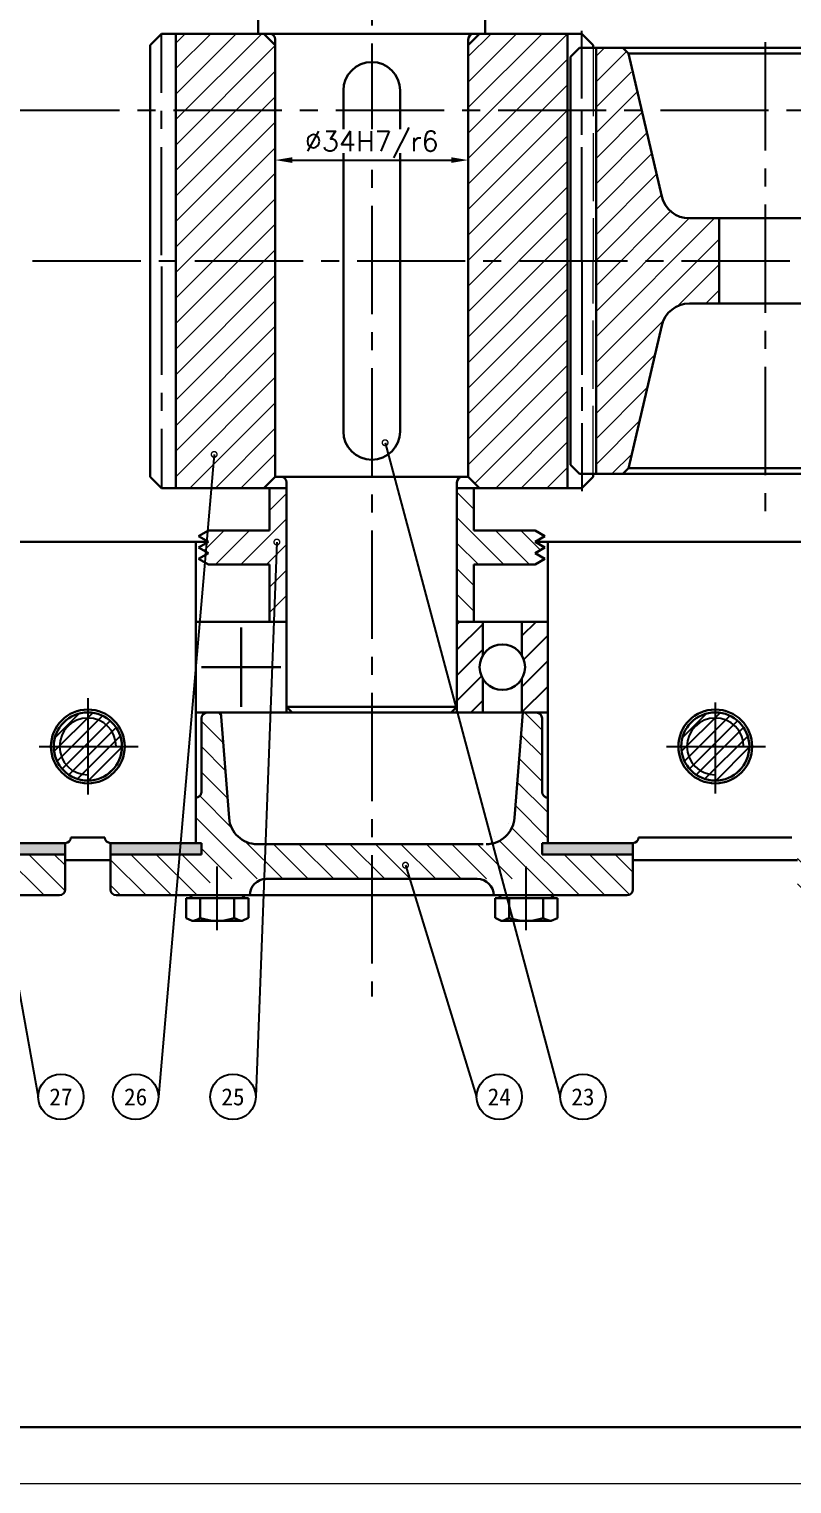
# Model space of a CAD drawing. Header units: millimetres. Extents: x -4 to 3231, y -4 to 1068.
# Drawn here: x 981.8 to 1116.1, y 226.6 to 482.6 of the extents above; entities that cross this region are included whole.
import ezdxf
from ezdxf import colors
from ezdxf.entities.mleader import LeaderData, LeaderLine
from ezdxf.enums import TextEntityAlignment as Align
from ezdxf.math import Vec2, Vec3

# ---------------------------------------------------------------- set-up
doc = ezdxf.new("R2010")
doc.units = ezdxf.units.MM
doc.linetypes.add('ACAD_ISO02W100', pattern=[15, 12, -3])
doc.linetypes.add('CENTER2', pattern=[28.575, 19.05, -3.175, 3.175, -3.175])
for name, color, linetype, lineweight in [('xishixian', 7, 'Continuous', 9), ('剖面线', 5, 'Continuous', 20), ('尺寸线层', 7, 'Continuous', 30), ('标注线', 3, 'Continuous', 20), ('粗实线', 7, 'Continuous', 30), ('粗实线层', 7, 'Continuous', 30)]:
    doc.layers.add(name, color=color, linetype=linetype, lineweight=lineweight)
for name, color, linetype in [('中心线', 1, 'CENTER2'), ('中心线层', 7, 'CENTER2'), ('细实线', 7, 'Continuous'), ('细实线层', 7, 'Continuous'), ('虚线层', 7, 'ACAD_ISO02W100'), ('齿轮分度圆', 80, 'CENTER2')]:
    doc.layers.add(name, color=color, linetype=linetype)
doc.styles.get("Standard").update_dxf_attribs({"font": 'txt', "bigfont": 'gbcbig.shx'})
doc.styles.add('国标字母', font='simfang.ttf', dxfattribs={"width": 0.667, "height": 5})
doc.dimstyles.new('线性直径', dxfattribs={"dimtxt": 3.5, "dimasz": 3, "dimexe": 2, "dimexo": 0, "dimgap": 1, "dimtad": 1, "dimdec": 0, "dimdsep": 46, "dimtxsty": 'Standard', "dimcen": 2.5, "dimclrd": 256, "dimclre": 256, "dimclrt": 256, "dimadec": 0, "dimazin": 0, "dimtfac": 1, "dimtdec": 0, "dimtix": 1, "dimtmove": 0, "dimatfit": 3, "dimfxl": 1, "dimtfill": 1, "dimarcsym": 1})
pattern_1 = [(135, (-1764.066, -3005.4543), (-2.245064, -2.245064), [])]
pattern_2 = [(45, (-1764.066, -3005.4543), (-2.245064, 2.245064), [])]

# ---------------------------------------------------------------- blocks, each defined once
blk = doc.blocks.new('*D34')
at = {"layer": 'Defpoints', "color": 0, "transparency": 16777216}
for p in [(1025.14, 461.33), (1059.14, 461.33), (1059.14, 459.58)]:
    blk.add_point(p, dxfattribs=at)
at = {"layer": '标注线', "lineweight": -2, "transparency": 16777216}
for p, q in [((1025.14, 461.33), (1025.14, 457.58)), ((1059.14, 461.33), (1059.14, 457.58)), ((1028.14, 459.58), (1056.14, 459.58))]:
    blk.add_line(p, q, dxfattribs=at)
at = {"layer": '标注线', "transparency": 16777216}
for points in [[(1028.14, 460.08), (1028.14, 459.08), (1025.14, 459.58)], [(1056.14, 460.08), (1056.14, 459.08), (1059.14, 459.58)]]:
    blk.add_solid(points, dxfattribs=at)
at = {"layer": '标注线', "transparency": 16777216, "insert": (1042.14, 462.33), "char_height": 3.5, "attachment_point": 5, "bg_fill": 3, "box_fill_scale": 1.1, "bg_fill_color": 256, "bg_fill_true_color": 13158600, "bg_fill_transparency": 0}
blk.add_mtext('%%C34H7/r6', dxfattribs=at)
blk = doc.blocks.new('_TagCircle')
at = {"color": 0, "linetype": 'ByBlock', "lineweight": -2, "transparency": 16777216}
blk.add_circle((0, 0), 4, dxfattribs=at)
at = {"layer": '细实线', "color": 0, "transparency": 16777216, "style": '国标字母'}
blk.add_attdef('TAGNUMBER', text='', height=3, dxfattribs=at).set_placement((0, -1.5), align=Align.CENTER)
blk = doc.blocks.new('_DotSmall')
at = {"color": 0, "linetype": 'ByBlock', "const_width": 0.5}
blk.add_lwpolyline([(-0.0625, 0, 1), (0.0625, 0, 1)], format="xyb", close=True, dxfattribs=at)

msp = doc.modelspace()

# ---------------------------------------------------------------- hatches: boundary and pattern name
at = {"layer": '中心线'}
h = msp.add_hatch(dxfattribs=at)
h.set_pattern_fill('ANSI31', color=0, scale=0.5)
h.set_pattern_definition([(45, (-1667.0679, -3229.4543), (-1.122532, 1.122532), [])])
edge = h.paths.add_edge_path()
edge.add_arc((992.14, 356.37), 6, 0, 360)
h = msp.add_hatch(dxfattribs=at)
h.set_pattern_fill('ANSI31', color=0, scale=0.5)
h.set_pattern_definition([(45, (-1556.5689, -3229.4543), (-1.122532, 1.122532), [])])
edge = h.paths.add_edge_path()
edge.add_arc((1102.64, 356.37), 6, 0, 360)
at = {"layer": '剖面线'}
h = msp.add_hatch(dxfattribs=at)
h.set_pattern_fill('ANSI31', color=0, angle=90)
h.set_pattern_definition(pattern_1)
edge = h.paths.add_edge_path()
edge.add_arc((973.14, 348.37), 1, 180, 270, ccw=False)
edge.add_line((972.14, 348.37), (972.14, 367.37))
edge.add_arc((971.14, 367.37), 1, 0, 90)
edge.add_line((971.14, 368.37), (969.63, 368.37))
edge.add_line((969.63, 368.37), (968.01, 348.76))
edge.add_arc((963.03, 349.17), 5, 270, 355.2947, ccw=False)
edge.add_line((963.03, 344.17), (962.29, 344.17))
edge.add_line((962.29, 344.17), (954.14, 344.17))
edge.add_line((954.14, 344.17), (954.14, 343.17))
edge.add_line((954.14, 343.17), (954.19, 342.6))
edge.add_line((954.19, 342.6), (962.19, 342.1))
edge.add_line((962.19, 342.1), (962.19, 335.1))
edge.add_line((962.19, 335.1), (954.19, 334.6))
edge.add_line((954.19, 334.6), (954.14, 333.05))
edge.add_line((954.14, 333.05), (968.73, 333.05))
edge.add_arc((968.73, 330.17), 2.89, 0, 90, ccw=False)
edge.add_line((971.62, 330.17), (972.3, 330.17))
edge.add_line((972.3, 330.17), (973.14, 330.17))
edge.add_line((973.14, 330.17), (973.62, 330.17))
edge.add_line((973.62, 330.17), (981.17, 330.17))
edge.add_line((981.17, 330.17), (987.14, 330.17))
edge.add_arc((987.14, 331.17), 1, 270, 360)
edge.add_line((988.14, 331.17), (988.14, 337.17))
edge.add_line((988.14, 337.17), (988.14, 337.37))
edge.add_line((988.14, 337.37), (972.14, 337.37))
edge.add_line((972.14, 337.37), (972.14, 338.37))
edge.add_line((972.14, 338.37), (972.14, 339.37))
edge.add_line((972.14, 339.37), (973.14, 339.37))
edge.add_line((973.14, 339.37), (973.14, 347.37))
edge = h.paths.add_edge_path()
edge.add_line((1042.14, 339.17), (1021.99, 339.17))
edge.add_arc((1021.99, 344.17), 5, 184.4855, 270, ccw=False)
edge.add_line((1017.01, 343.78), (1015.55, 362.33))
edge.add_line((1015.55, 362.33), (1013.14, 362.33))
edge.add_arc((1013.14, 361.33), 1, 90, 180)
edge.add_line((1012.14, 361.33), (1012.14, 348.37))
edge.add_arc((1011.14, 348.37), 1, -90, 0, ccw=False)
edge.add_line((1011.14, 347.37), (1011.14, 339.37))
edge.add_line((1011.14, 339.37), (1012.14, 339.37))
edge.add_line((1012.14, 339.37), (1012.14, 337.37))
edge.add_line((1012.14, 337.37), (996.14, 337.37))
edge.add_line((996.14, 337.37), (996.14, 331.17))
edge.add_arc((997.14, 331.17), 1, 180, 270)
edge.add_line((997.14, 330.17), (1011.14, 330.17))
edge.add_line((1011.14, 330.17), (1012.66, 330.17))
edge.add_arc((1015.55, 330.17), 2.89, 90, 180, ccw=False)
edge.add_line((1015.55, 333.05), (1042.14, 333.05))
edge.add_line((1042.14, 333.05), (1042.14, 339.17))
edge = h.paths.add_edge_path()
edge.add_line((1088.14, 337.17), (1088.14, 337.37))
edge.add_line((1088.14, 337.37), (1072.14, 337.37))
edge.add_line((1072.14, 337.37), (1072.14, 339.37))
edge.add_line((1072.14, 339.37), (1073.14, 339.37))
edge.add_line((1073.14, 339.37), (1073.14, 347.37))
edge.add_arc((1073.14, 348.37), 1, 180, 270, ccw=False)
edge.add_line((1072.14, 348.37), (1072.14, 361.33))
edge.add_arc((1071.14, 361.33), 1, 0, 90)
edge.add_line((1071.14, 362.33), (1069.65, 362.33))
edge.add_line((1069.65, 362.33), (1068.73, 362.33))
edge.add_line((1068.73, 362.33), (1067.27, 343.78))
edge.add_arc((1062.29, 344.17), 5, 270, 355.5145, ccw=False)
edge.add_line((1062.29, 339.17), (1042.14, 339.17))
edge.add_line((1042.14, 339.17), (1042.14, 333.05))
edge.add_line((1042.14, 333.05), (1068.73, 333.05))
edge.add_arc((1068.73, 330.17), 2.89, 0, 90, ccw=False)
edge.add_line((1071.62, 330.17), (1073.51, 330.17))
edge.add_line((1073.51, 330.17), (1076.74, 330.17))
edge.add_line((1076.74, 330.17), (1087.14, 330.17))
edge.add_arc((1087.14, 331.17), 1, 270, 360)
edge.add_line((1088.14, 331.17), (1088.14, 337.17))
edge = h.paths.add_edge_path()
edge.add_line((1182.14, 340.77), (1181.36, 340.77))
edge.add_line((1181.36, 340.77), (1148.05, 340.77))
edge.add_arc((1148.05, 345.77), 5, 183.5241, 270, ccw=False)
edge.add_line((1143.06, 345.46), (1142.14, 360.33))
edge.add_line((1142.14, 360.33), (1139.14, 360.33))
edge.add_arc((1139.14, 359.33), 1, 90, 180)
edge.add_line((1138.14, 359.33), (1138.14, 352.77))
edge.add_arc((1137.14, 352.77), 1, -90, 0, ccw=False)
edge.add_line((1137.14, 351.77), (1137.14, 339.37))
edge.add_line((1137.14, 339.37), (1139.64, 339.37))
edge.add_line((1139.64, 339.37), (1140.64, 339.37))
edge.add_line((1140.64, 339.37), (1140.64, 337.37))
edge.add_line((1140.64, 337.37), (1134.14, 337.37))
edge.add_line((1134.14, 337.37), (1129.64, 337.37))
edge.add_line((1129.64, 337.37), (1125.14, 337.37))
edge.add_line((1125.14, 337.37), (1117.14, 337.37))
edge.add_line((1117.14, 337.37), (1117.14, 330.17))
edge.add_line((1117.14, 330.17), (1117.14, 328.77))
edge.add_arc((1118.14, 328.77), 1, 180, 270)
edge.add_line((1118.14, 327.77), (1139.14, 327.77))
edge.add_arc((1142.83, 327.77), 3.69, 90, 180, ccw=False)
edge.add_line((1142.83, 331.46), (1182.14, 331.46))
edge.add_line((1182.14, 331.46), (1182.14, 340.77))
edge = h.paths.add_edge_path()
edge.add_line((1247.14, 337.37), (1234.64, 337.37))
edge.add_line((1234.64, 337.37), (1230.14, 337.37))
edge.add_line((1230.14, 337.37), (1223.64, 337.37))
edge.add_line((1223.64, 337.37), (1223.64, 339.37))
edge.add_line((1223.64, 339.37), (1227.14, 339.37))
edge.add_line((1227.14, 339.37), (1227.14, 351.77))
edge.add_arc((1227.14, 352.77), 1, 180, 270, ccw=False)
edge.add_line((1226.14, 352.77), (1226.14, 359.33))
edge.add_arc((1225.14, 359.33), 1, 0, 90)
edge.add_line((1225.14, 360.33), (1222.14, 360.33))
edge.add_line((1222.14, 360.33), (1221.22, 345.46))
edge.add_arc((1216.23, 345.77), 5, 270, 356.4759, ccw=False)
edge.add_line((1216.23, 340.77), (1182.14, 340.77))
edge.add_line((1182.14, 340.77), (1182.14, 331.46))
edge.add_line((1182.14, 331.46), (1221.45, 331.46))
edge.add_arc((1221.45, 327.77), 3.69, 0, 90, ccw=False)
edge.add_line((1225.14, 327.77), (1246.14, 327.77))
edge.add_arc((1246.14, 328.77), 1, 270, 360)
edge.add_line((1247.14, 328.77), (1247.14, 337.37))
edge = h.paths.add_edge_path()
edge.add_line((1223.64, 601.37), (1230.14, 601.37))
edge.add_line((1230.14, 601.37), (1234.64, 601.37))
edge.add_line((1234.64, 601.37), (1239.14, 601.37))
edge.add_line((1239.14, 601.37), (1247.14, 601.37))
edge.add_line((1247.14, 601.37), (1247.14, 608.57))
edge.add_line((1247.14, 608.57), (1247.14, 609.97))
edge.add_arc((1246.14, 609.97), 1, 0, 90)
edge.add_line((1246.14, 610.97), (1225.08, 610.97))
edge.add_arc((1221.39, 610.97), 3.69, 270, 360, ccw=False)
edge.add_line((1221.39, 607.28), (1204.64, 607.28))
edge.add_line((1204.64, 607.28), (1204.64, 605.07))
edge.add_line((1204.64, 605.07), (1212.54, 604.61))
edge.add_line((1212.54, 604.61), (1212.64, 597.6))
edge.add_line((1212.64, 597.6), (1204.64, 597.13))
edge.add_line((1204.64, 597.13), (1204.64, 595.07))
edge.add_line((1204.64, 595.07), (1216.03, 595.07))
edge.add_arc((1216.03, 590.07), 5, 4.6275, 90, ccw=False)
edge.add_line((1221.01, 590.47), (1221.99, 578.33))
edge.add_line((1221.99, 578.33), (1225.14, 578.33))
edge.add_arc((1225.14, 579.33), 1, 270, 360)
edge.add_line((1226.14, 579.33), (1226.14, 585.97))
edge.add_arc((1227.14, 585.97), 1, 90, 180, ccw=False)
edge.add_line((1227.14, 586.97), (1227.14, 599.37))
edge.add_line((1227.14, 599.37), (1224.64, 599.37))
edge.add_line((1224.64, 599.37), (1223.64, 599.37))
edge.add_line((1223.64, 599.37), (1223.64, 601.37))
edge = h.paths.add_edge_path()
edge.add_line((1159.14, 597.1), (1151.64, 597.6))
edge.add_line((1151.64, 597.6), (1151.64, 604.6))
edge.add_line((1151.64, 604.6), (1159.14, 605.1))
edge.add_line((1159.14, 605.1), (1159.14, 607.28))
edge.add_line((1159.14, 607.28), (1142.89, 607.28))
edge.add_arc((1142.89, 610.97), 3.69, 180, 270, ccw=False)
edge.add_line((1139.2, 610.97), (1118.14, 610.97))
edge.add_arc((1118.14, 609.97), 1, 90, 180)
edge.add_line((1117.14, 609.97), (1117.14, 608.57))
edge.add_line((1117.14, 608.57), (1117.14, 601.37))
edge.add_line((1117.14, 601.37), (1129.64, 601.37))
edge.add_line((1129.64, 601.37), (1134.14, 601.37))
edge.add_line((1134.14, 601.37), (1140.64, 601.37))
edge.add_line((1140.64, 601.37), (1140.64, 599.37))
edge.add_line((1140.64, 599.37), (1139.64, 599.37))
edge.add_line((1139.64, 599.37), (1137.14, 599.37))
edge.add_line((1137.14, 599.37), (1137.14, 586.97))
edge.add_arc((1137.14, 585.97), 1, 0, 90, ccw=False)
edge.add_line((1138.14, 585.97), (1138.14, 579.33))
edge.add_arc((1139.14, 579.33), 1, 180, 270)
edge.add_line((1139.14, 578.33), (1142.29, 578.33))
edge.add_line((1142.29, 578.33), (1143.27, 590.47))
edge.add_arc((1148.25, 590.07), 5, 90, 175.3725, ccw=False)
edge.add_line((1148.25, 595.07), (1159.14, 595.07))
edge.add_line((1159.14, 595.07), (1159.14, 597.1))
edge = h.paths.add_edge_path()
edge.add_line((1042.14, 605.68), (1042.14, 599.57))
edge.add_line((1042.14, 599.57), (1062.29, 599.57))
edge.add_arc((1062.29, 594.57), 5, 4.4855, 90, ccw=False)
edge.add_line((1067.27, 594.96), (1069.03, 572.55))
edge.add_line((1069.03, 572.55), (1071.14, 572.56))
edge.add_arc((1071.14, 573.56), 1, 270.2205, 360)
edge.add_line((1072.14, 573.56), (1072.14, 590.37))
edge.add_arc((1073.14, 590.37), 1, 90, 180, ccw=False)
edge.add_line((1073.14, 591.37), (1073.14, 599.37))
edge.add_line((1073.14, 599.37), (1072.14, 599.37))
edge.add_line((1072.14, 599.37), (1072.14, 601.37))
edge.add_line((1072.14, 601.37), (1088.14, 601.47))
edge.add_line((1088.14, 601.47), (1088.14, 601.57))
edge.add_line((1088.14, 601.57), (1088.14, 607.57))
edge.add_arc((1087.14, 607.57), 1, 0, 90)
edge.add_line((1087.14, 608.57), (1075.12, 608.57))
edge.add_arc((1072.23, 608.57), 2.89, -90, 0, ccw=False)
edge.add_line((1072.23, 605.68), (1042.14, 605.68))
edge = h.paths.add_edge_path()
edge.add_line((1042.14, 605.68), (1012.05, 605.68))
edge.add_arc((1012.05, 608.57), 2.89, 180, 270, ccw=False)
edge.add_line((1009.16, 608.57), (1003.11, 608.57))
edge.add_line((1003.11, 608.57), (997.14, 608.57))
edge.add_arc((997.14, 607.57), 1, 90, 180.0556)
edge.add_line((996.14, 607.57), (996.14, 601.37))
edge.add_line((996.14, 601.37), (1012.14, 601.37))
edge.add_line((1012.14, 601.37), (1012.14, 599.37))
edge.add_line((1012.14, 599.37), (1011.14, 599.37))
edge.add_line((1011.14, 599.37), (1011.14, 591.37))
edge.add_arc((1011.14, 590.37), 1, 0, 90, ccw=False)
edge.add_line((1012.14, 590.37), (1012.14, 573.34))
edge.add_arc((1013.14, 573.34), 1, 180, 270.2205)
edge.add_line((1013.14, 572.34), (1015.25, 572.34))
edge.add_line((1015.25, 572.34), (1017.01, 594.95))
edge.add_arc((1021.99, 594.57), 5, 90, 175.6048, ccw=False)
edge.add_line((1021.99, 599.57), (1022.53, 599.57))
edge.add_line((1022.53, 599.57), (1042.14, 599.57))
edge.add_line((1042.14, 599.57), (1042.14, 605.68))
edge = h.paths.add_edge_path()
edge.add_line((972.14, 601.37), (988.14, 601.37))
edge.add_line((988.14, 601.37), (988.14, 601.57))
edge.add_line((988.14, 601.57), (988.14, 607.57))
edge.add_arc((987.14, 607.57), 1, 0, 90)
edge.add_line((987.14, 608.57), (975.19, 608.57))
edge.add_arc((972.3, 608.57), 2.89, -90, 0, ccw=False)
edge.add_line((972.3, 605.68), (942.14, 605.68))
edge.add_line((942.14, 605.68), (942.14, 594.57))
edge.add_line((942.14, 594.57), (962.29, 594.57))
edge.add_line((962.29, 594.57), (963.03, 594.57))
edge.add_arc((963.03, 589.57), 5, 4.7053, 90, ccw=False)
edge.add_line((968.01, 589.98), (969.46, 572.37))
edge.add_line((969.46, 572.37), (971.14, 572.37))
edge.add_arc((971.14, 573.37), 1, 270, 360)
edge.add_line((972.14, 573.37), (972.14, 590.37))
edge.add_arc((973.14, 590.37), 1, 90, 180, ccw=False)
edge.add_line((973.14, 591.37), (973.14, 599.37))
edge.add_line((973.14, 599.37), (972.14, 599.37))
edge.add_line((972.14, 599.37), (972.14, 600.37))
edge.add_line((972.14, 600.37), (972.14, 601.37))
edge = h.paths.add_edge_path()
edge.add_line((942.14, 605.68), (911.99, 605.68))
edge.add_arc((911.99, 608.57), 2.89, 180, 270, ccw=False)
edge.add_line((909.1, 608.57), (903.11, 608.57))
edge.add_line((903.11, 608.57), (897.14, 608.57))
edge.add_arc((897.14, 607.57), 1, 90, 180)
edge.add_line((896.14, 607.57), (896.14, 601.57))
edge.add_line((896.14, 601.57), (896.14, 601.37))
edge.add_line((896.14, 601.37), (912.14, 601.37))
edge.add_line((912.14, 601.37), (912.14, 600.37))
edge.add_line((912.14, 600.37), (912.14, 599.37))
edge.add_line((912.14, 599.37), (911.14, 599.37))
edge.add_line((911.14, 599.37), (911.14, 591.37))
edge.add_arc((911.14, 590.37), 1, 0, 90, ccw=False)
edge.add_line((912.14, 590.37), (912.14, 572.37))
edge.add_line((912.14, 572.37), (914.83, 572.37))
edge.add_line((914.83, 572.37), (916.27, 589.98))
edge.add_arc((921.26, 589.57), 5, 90, 175.2947, ccw=False)
edge.add_line((921.26, 594.57), (922, 594.57))
edge.add_line((922, 594.57), (942.14, 594.57))
edge.add_line((942.14, 594.57), (942.14, 605.68))
h = msp.add_hatch(dxfattribs=at)
h.set_pattern_fill('ANSI31', color=0, scale=0.5)
h.paths.add_polyline_path([(1310.39, 377.59, 0.414214), (1306.54, 373.74), (1310.39, 373.74)])
h.paths.add_polyline_path([(1310.39, 377.59), (1310.39, 373.74), (1314.24, 373.74, 0.414214)])
h.paths.add_polyline_path([(1310.39, 373.74), (1306.54, 373.74, 0.414214), (1310.39, 369.89)])
h.paths.add_polyline_path([(1314.24, 373.74), (1310.39, 373.74), (1310.39, 369.89, 0.414214)])
h.paths.add_polyline_path([(864.99, 567.22, 0.414214), (861.14, 563.37), (864.99, 563.37)])
h.paths.add_polyline_path([(864.99, 567.22), (864.99, 563.37), (868.84, 563.37, 0.414214)])
h.paths.add_polyline_path([(864.99, 563.37), (861.14, 563.37, 0.414214), (864.99, 559.52)])
h.paths.add_polyline_path([(868.84, 563.37), (864.99, 563.37), (864.99, 559.52, 0.414214)])
h = msp.add_hatch(dxfattribs=at)
h.set_pattern_fill('ANSI31', color=0, angle=90)
h.set_pattern_definition(pattern_1)
h.paths.add_polyline_path([(972.64, 545.37), (970.91, 546.37), (972.64, 547.37), (970.91, 548.37), (960.14, 548.37), (960.14, 556.37), (957.14, 556.37), (957.14, 542.37), (958.14, 542.37), (970.91, 542.37), (972.64, 543.37), (970.91, 544.37)])
h.paths.add_polyline_path([(1060.14, 542.37), (1070.91, 542.37), (1072.64, 543.37), (1070.91, 544.37), (1072.64, 545.37), (1070.91, 546.37), (1072.64, 547.37), (1070.84, 548.41), (1060.14, 548.37), (1060.14, 556.33), (1057.14, 556.33), (1057.14, 532.41), (1060.14, 532.41)])
h.paths.add_polyline_path([(1226.64, 545.37), (1224.91, 546.37), (1226.64, 547.37), (1224.91, 548.37), (1211.14, 548.37), (1211.14, 558.33), (1207.14, 558.33), (1207.14, 532.33), (1209.64, 532.33), (1211.14, 532.33), (1211.14, 542.37), (1224.91, 542.37), (1226.64, 543.37), (1224.91, 544.37)])
h.paths.add_polyline_path([(1226.64, 393.37), (1224.91, 394.37), (1211.14, 394.37), (1211.14, 404.33), (1207.14, 404.33), (1207.14, 380.33), (1211.14, 380.33), (1211.14, 388.37), (1224.91, 388.37), (1226.64, 389.37), (1224.91, 390.37), (1226.64, 391.37), (1224.91, 392.37)])
h.paths.add_polyline_path([(1072.64, 391.37), (1070.91, 392.37), (1070.91, 392.37), (1072.64, 393.37), (1070.91, 394.37), (1060.14, 394.37), (1060.14, 401.83), (1057.14, 401.83), (1057.14, 378.33), (1060.14, 378.33), (1060.14, 388.37), (1070.91, 388.37), (1072.64, 389.37), (1070.91, 390.37)])
h.paths.add_polyline_path([(970.91, 392.37), (972.65, 393.37), (970.91, 394.37), (960.15, 394.37), (960.15, 396.37), (957.14, 396.37), (957.14, 384.37), (960.14, 384.37), (960.15, 388.37), (970.91, 388.37), (972.65, 389.37), (970.91, 390.37), (972.65, 391.37)])
h = msp.add_hatch(dxfattribs=at)
h.set_pattern_fill('ANSI31', color=0)
h.set_pattern_definition(pattern_2)
h.paths.add_polyline_path([(1025.14, 479.83), (1023.14, 481.83), (1007.64, 481.83), (1007.64, 468.37), (1025.14, 468.37)])
h.paths.add_polyline_path([(1025.14, 468.37), (1007.64, 468.37), (1007.64, 441.83), (1025.14, 441.83)])
h.paths.add_polyline_path([(1025.14, 441.83), (1007.64, 441.83), (1007.64, 401.83), (1023.14, 401.83), (1025.14, 403.83)])
h.paths.add_polyline_path([(1076.64, 481.83), (1061.14, 481.83), (1059.14, 479.83), (1059.14, 468.37), (1076.64, 468.37)])
h.paths.add_polyline_path([(1076.64, 468.37), (1059.14, 468.37), (1059.14, 441.83), (1076.64, 441.83)])
h.paths.add_polyline_path([(1076.64, 441.83), (1059.14, 441.83), (1059.14, 403.83), (1061.14, 401.83), (1076.64, 401.83)])
h = msp.add_hatch(dxfattribs=at)
h.set_pattern_fill('ANSI31', color=0)
h.set_pattern_definition(pattern_2)
h.paths.add_polyline_path([(1086.83, 478.78), (1081.64, 479.33), (1081.64, 468.37), (1089.68, 468.37)])
edge = h.paths.add_edge_path()
edge.add_line((1103.34, 449.33), (1098.08, 449.33))
edge.add_arc((1098.08, 454.33), 5, 193.0693, 270, ccw=False)
edge.add_line((1093.21, 453.2), (1089.68, 468.37))
edge.add_line((1089.68, 468.37), (1081.64, 468.37))
edge.add_line((1081.64, 468.37), (1081.64, 441.83))
edge.add_line((1081.64, 441.83), (1103.34, 441.83))
edge.add_line((1103.34, 441.83), (1103.34, 449.33))
edge = h.paths.add_edge_path()
edge.add_line((1098.08, 434.33), (1103.34, 434.33))
edge.add_line((1103.34, 434.33), (1103.34, 441.83))
edge.add_line((1103.34, 441.83), (1081.64, 441.83))
edge.add_line((1081.64, 441.83), (1081.64, 404.33))
edge.add_line((1081.64, 404.33), (1083.14, 404.33))
edge.add_line((1083.14, 404.33), (1087.14, 404.33))
edge.add_line((1087.14, 404.33), (1093.21, 430.46))
edge.add_arc((1098.08, 429.33), 5, 90, 166.9307, ccw=False)
h = msp.add_hatch(dxfattribs=at)
h.set_pattern_fill('ANSI31', color=0)
h.set_pattern_definition(pattern_2)
h.paths.add_polyline_path([(1027.14, 401.83), (1024.14, 401.83), (1024.14, 394.37), (1013.37, 394.37), (1011.64, 393.37), (1013.37, 392.37), (1011.64, 391.37), (1013.37, 390.37), (1011.64, 389.37), (1013.37, 388.37), (1024.14, 388.37), (1024.14, 378.33), (1027.14, 378.33)])
at = {"layer": '粗实线'}
h = msp.add_hatch(color=0, dxfattribs=at)
h.dxf.hatch_style = 1
h.paths.add_polyline_path([(912.14, 601.37), (896.14, 601.37), (896.14, 599.37), (911.14, 599.37), (912.14, 599.37), (912.14, 600.37)])
h.paths.add_polyline_path([(988.14, 601.37), (972.14, 601.37), (972.14, 600.37), (972.14, 599.37), (973.14, 599.37), (988.14, 599.37)])
h.paths.add_polyline_path([(1012.14, 601.37), (996.14, 601.37), (996.14, 599.37), (1011.14, 599.37), (1012.14, 599.37)])
h.paths.add_polyline_path([(1088.14, 601.37), (1072.14, 601.37), (1072.14, 599.37), (1073.14, 599.37), (1088.14, 599.37)])
h.paths.add_polyline_path([(1140.64, 601.37), (1134.14, 601.37), (1129.64, 601.37), (1125.14, 601.37), (1117.14, 601.37), (1117.14, 599.37), (1139.64, 599.37), (1140.64, 599.37)])
h.paths.add_polyline_path([(1247.14, 601.37), (1234.64, 601.37), (1230.14, 601.37), (1223.64, 601.37), (1223.64, 599.37), (1224.64, 599.37), (1247.14, 599.37)])
h.paths.add_polyline_path([(1247.14, 339.37), (1223.64, 339.37), (1223.64, 337.37), (1230.14, 337.37), (1234.64, 337.37), (1247.14, 337.37)])
h.paths.add_polyline_path([(1088.14, 339.37), (1080.64, 339.37), (1073.14, 339.37), (1072.14, 339.37), (1072.14, 337.37), (1088.14, 337.37)])
h.paths.add_polyline_path([(1012.14, 339.37), (1011.14, 339.37), (996.14, 339.37), (996.14, 337.37), (1012.14, 337.37)])
h.paths.add_polyline_path([(988.14, 339.37), (973.14, 339.37), (972.14, 339.37), (972.14, 338.37), (972.14, 337.37), (988.14, 337.37)])
h.paths.add_polyline_path([(912.14, 338.37), (912.14, 339.29), (896.64, 339.37), (896.14, 339.37), (896.14, 337.37), (912.14, 337.37)])
at = {"layer": '细实线'}
h = msp.add_hatch(dxfattribs=at)
h.set_pattern_fill('ANSI31', color=256, angle=180)
h.set_pattern_definition([(225, (3748.3415, 3940.1503), (2.245064, -2.245064), [])])
h.paths.add_polyline_path([(1061.68, 362.33), (1057.14, 362.33), (1057.14, 378.33), (1061.68, 378.33), (1061.68, 372.34, 0.132144), (1061.14, 370.33, 0.132144), (1061.68, 368.32)])
h.paths.add_polyline_path([(1073.14, 362.33), (1071.14, 362.33), (1068.6, 362.33), (1068.6, 368.32, 0.132144), (1069.14, 370.33, 0.132144), (1068.6, 372.34), (1068.6, 378.33), (1073.14, 378.33)])

# ---------------------------------------------------------------- linework, layer by layer
at = {"layer": 'xishixian', "color": 0, "lineweight": 30}
for p, q in [((973.14, 339.37), (988.14, 339.37)), ((988.14, 339.37), (988.14, 337.37)), ((995.14, 340.37), (989.14, 340.37)), ((996.14, 337.37), (996.14, 339.37)), ((1073.14, 339.37), (1080.64, 339.37)), ((1088.14, 339.37), (1088.14, 337.37)), ((1116.14, 340.37), (1089.14, 340.37)), ((988.14, 337.37), (988.14, 335.87)), ((996.14, 337.37), (996.14, 331.17)), ((1023.55, 333.05), (1060.73, 333.05)), ((1010.77, 330.17), (1019.17, 330.17)), ((1017.85, 330.17), (1014.97, 330.17)), ((1017.85, 330.17), (1017.85, 330.17)), ((1073.51, 330.17), (1065.11, 330.17)), ((1066.43, 330.17), (1069.31, 330.17)), ((1066.43, 330.17), (1066.43, 330.17))]:
    msp.add_line(p, q, dxfattribs=at)
for centre, start, end in [((1023.55, 330.17), 90, 180), ((1060.73, 330.17), 0, 90)]:
    msp.add_arc(centre, 2.89, start, end, dxfattribs=at)
at = {"layer": '中心线', "color": 0, "lineweight": -3}
for p, q in [((1042.14, 622.97), (1042.14, 312.37)), ((1111.44, 480.33), (1111.44, 396.54)), ((982.41, 441.83), (1297.14, 441.83))]:
    msp.add_line(p, q, dxfattribs=at)
at = {"layer": '中心线', "color": 0}
for p, q in [((807.22, 468.37), (1354.09, 468.37)), ((992.14, 364.88), (992.14, 347.92)), ((1102.64, 364.11), (1102.64, 348.09)), ((983.56, 356.37), (1001.01, 356.37)), ((1094.06, 356.37), (1111.51, 356.37)), ((1014.92, 324.01), (1014.92, 335.22)), ((1069.36, 324.01), (1069.36, 335.22))]:
    msp.add_line(p, q, dxfattribs=at)
at = {"layer": '中心线层', "color": 0, "lineweight": 30}
for p, q in [((1012.14, 348.37), (1012.14, 361.33)), ((1015.55, 362.33), (1017.01, 343.78)), ((1068.73, 362.33), (1067.27, 343.78)), ((1072.14, 348.37), (1072.14, 361.33)), ((1022.53, 339.17), (1021.99, 339.17)), ((1042.14, 339.17), (1022.53, 339.17)), ((1042.14, 339.17), (1062.29, 339.17))]:
    msp.add_line(p, q, dxfattribs=at)
for centre, radius, start, end in [((1011.14, 348.37), 1, 270, 0), ((1073.14, 348.37), 1, 180, 270), ((1021.99, 344.17), 5, 184.4855, 270), ((1062.29, 344.17), 5, 270, 355.5145)]:
    msp.add_arc(centre, radius, start, end, dxfattribs=at)
at = {"layer": '尺寸线层', "color": 0, "lineweight": 30}
msp.add_line((1013.37, 392.37), (970.91, 392.37), dxfattribs=at)
at = {"layer": '粗实线', "color": 0}
for p, q in [((1005.14, 481.83), (1003.14, 479.83)), ((1079.14, 481.83), (1081.14, 479.83)), ((1081.14, 479.83), (1081.14, 479.33)), ((1087.37, 478.33), (1086.37, 479.33)), ((1135.51, 478.33), (1087.37, 478.33)), ((1087.37, 405.33), (1086.37, 404.33)), ((1135.51, 405.33), (1087.37, 405.33)), ((1005.14, 401.83), (1003.14, 403.83)), ((1025.14, 403.83), (1059.14, 403.83)), ((1027.14, 402.83), (1027.14, 362.33)), ((1057.14, 362.33), (1057.14, 402.83)), ((1079.14, 401.83), (1081.14, 403.83)), ((1081.14, 403.83), (1081.14, 404.33)), ((1024.14, 394.37), (1024.14, 401.83)), ((1060.14, 394.37), (1060.14, 401.83)), ((1013.37, 394.37), (1024.14, 394.37)), ((1070.91, 394.37), (1060.14, 394.37)), ((1011.14, 339.37), (1011.14, 392.37)), ((1024.14, 388.37), (1013.37, 388.37)), ((1024.14, 378.33), (1024.14, 388.37)), ((1060.14, 378.33), (1060.14, 388.37)), ((1060.14, 388.37), (1070.91, 388.37)), ((1027.14, 378.33), (1024.14, 378.33)), ((1027.14, 378.33), (1024.14, 378.33)), ((1011.14, 362.33), (1073.14, 362.33)), ((1071.14, 362.33), (1013.14, 362.33)), ((1027.14, 363.33), (1057.14, 363.33)), ((1027.14, 363.33), (1028.14, 362.33)), ((1057.14, 363.33), (1056.14, 362.33)), ((1073.14, 347.37), (1073.14, 339.37)), ((1061.75, 339.17), (1022.53, 339.17)), ((988.14, 337.37), (972.14, 337.37)), ((988.14, 331.17), (988.14, 337.17)), ((996.14, 336.37), (988.14, 336.37)), ((996.14, 337.37), (1012.14, 337.37)), ((996.14, 331.92), (996.14, 335.67)), ((1088.14, 337.37), (1072.14, 337.37)), ((1088.14, 331.17), (1088.14, 337.17)), ((1117.14, 336.37), (1088.14, 336.37)), ((973.14, 330.17), (987.14, 330.17)), ((1011.14, 330.17), (997.14, 330.17)), ((1020.43, 329.68), (1009.43, 329.66)), ((1009.43, 329.66), (1009.43, 326.15)), ((1010.53, 330.16), (1010.03, 329.66)), ((1027.14, 330.17), (1011.14, 330.17)), ((1011.93, 329.66), (1011.93, 326.16)), ((1017.93, 329.67), (1017.93, 326.17)), ((1019.33, 330.16), (1019.84, 329.66)), ((1020.43, 329.68), (1020.43, 326.18)), ((1057.14, 330.17), (1027.14, 330.17)), ((1057.14, 330.17), (1073.14, 330.17)), ((1062.36, 330.17), (1076.74, 330.17)), ((1063.85, 329.68), (1063.85, 326.18)), ((1063.85, 329.68), (1074.85, 329.66)), ((1064.95, 330.16), (1064.44, 329.66)), ((1066.35, 329.67), (1066.35, 326.17)), ((1072.35, 329.66), (1072.35, 326.16)), ((1073.14, 330.17), (1087.14, 330.17)), ((1073.75, 330.16), (1074.25, 329.66)), ((1074.85, 329.66), (1074.85, 326.15)), ((1010.53, 325.66), (1009.43, 326.15)), ((1010.53, 325.66), (1014.93, 325.67)), ((1019.33, 325.68), (1014.93, 325.67)), ((1019.33, 325.68), (1020.43, 326.18)), ((1064.95, 325.68), (1063.85, 326.18)), ((1064.95, 325.68), (1069.35, 325.67)), ((1073.75, 325.66), (1069.35, 325.67)), ((1073.75, 325.66), (1074.85, 326.15))]:
    msp.add_line(p, q, dxfattribs=at)
at = {"layer": '粗实线', "color": 0, "lineweight": 30}
for p, q in [((1025.14, 479.83), (1023.14, 481.83)), ((1059.14, 479.83), (1061.14, 481.83)), ((1025.14, 441.83), (1025.14, 480.83)), ((1059.14, 441.83), (1059.14, 480.83)), ((1037.14, 441.83), (1037.14, 471.83)), ((1047.14, 441.83), (1047.14, 471.83)), ((1025.14, 441.83), (1025.14, 403.83)), ((1037.14, 441.83), (1037.14, 411.83)), ((1047.14, 441.83), (1047.14, 411.83)), ((1059.14, 441.83), (1059.14, 403.83)), ((1023.14, 401.83), (1025.14, 403.83)), ((1061.14, 401.83), (1059.14, 403.83)), ((1073.14, 345.87), (1073.14, 392.37)), ((1071.14, 362.33), (1073.14, 362.33)), ((996.14, 339.37), (1011.14, 339.37)), ((1012.14, 339.37), (1011.14, 339.37)), ((1012.14, 337.37), (1012.14, 339.37)), ((1072.14, 337.37), (1072.14, 339.37)), ((1072.14, 339.37), (1073.14, 339.37)), ((988.14, 335.87), (988.14, 335.67)), ((988.14, 335.87), (988.14, 335.87)), ((988.14, 335.87), (988.14, 335.87)), ((988.14, 335.67), (988.14, 335.67)), ((996.14, 335.87), (996.14, 335.67)), ((996.14, 335.87), (996.14, 335.87)), ((996.14, 335.87), (996.14, 335.87)), ((1088.14, 335.87), (1088.14, 335.67)), ((1088.14, 335.87), (1088.14, 335.87)), ((1088.14, 335.87), (1088.14, 335.87)), ((1088.14, 335.87), (1088.14, 335.87))]:
    msp.add_line(p, q, dxfattribs=at)
at = {"layer": '粗实线', "color": 0}
for centre, radius in [((992.14, 356.37), 6.5), ((992.14, 356.37), 6), ((1102.64, 356.37), 6.5), ((1102.64, 356.37), 6)]:
    msp.add_circle(centre, radius, dxfattribs=at)
at = {"layer": '粗实线', "color": 0, "lineweight": 30}
for centre, start, end in [((1024.14, 480.83), 0, 90), ((1060.14, 480.83), 90, 180), ((1013.14, 361.33), 90, 180), ((1071.14, 361.33), 0, 90), ((987.14, 331.17), 270, 0), ((1087.14, 331.17), 270, 0)]:
    msp.add_arc(centre, 1, start, end, dxfattribs=at)
at = {"layer": '粗实线', "color": 0}
for centre, radius, start, end in [((1042.14, 471.83), 5, 90, 180), ((1042.14, 471.83), 5, 0, 90), ((1042.14, 411.83), 5, 180, 270), ((1042.14, 411.83), 5, 270, 0), ((1026.14, 402.83), 1, 0, 90), ((1058.14, 402.83), 1, 90, 180), ((988.14, 340.37), 1, 270, 0), ((996.14, 340.37), 1, 180, 270), ((1088.14, 340.37), 1, 270, 0), ((997.14, 331.17), 1, 180, 270), ((1009.68, 330.25), 4.67, 280.5978, 298.9304), ((1014.92, 334.92), 9.25, 251.1856, 289.0349), ((1020.17, 330.27), 4.67, 241.2902, 259.6227), ((1064.11, 330.27), 4.67, 280.3773, 298.7098), ((1069.36, 334.92), 9.25, 250.9651, 288.8144), ((1074.6, 330.25), 4.67, 241.0696, 259.4022)]:
    msp.add_arc(centre, radius, start, end, dxfattribs=at)
at = {"layer": '粗实线层', "color": 0, "lineweight": 30}
for p, q in [((1023.14, 481.83), (1005.14, 481.83)), ((1061.14, 481.83), (1079.14, 481.83)), ((1003.14, 479.83), (1003.14, 441.83)), ((1079.14, 479.33), (1152.14, 479.33)), ((1003.14, 403.83), (1003.14, 441.83)), ((1079.14, 404.33), (1157.14, 404.33)), ((1023.14, 401.83), (1005.14, 401.83)), ((1057.14, 401.83), (1079.14, 401.83)), ((1070.91, 392.37), (1139.37, 392.37)), ((1072.04, 392.37), (1070.91, 392.37)), ((1011.14, 378.33), (1027.14, 378.33)), ((1019.14, 370.33), (1019.14, 377.33)), ((1073.14, 378.33), (1057.14, 378.33)), ((1057.14, 378.33), (1065.14, 378.33)), ((1061.68, 372.34), (1061.68, 378.33)), ((1068.6, 372.34), (1068.6, 378.33)), ((1019.14, 370.33), (1012.14, 370.33)), ((1019.14, 370.33), (1026.14, 370.33)), ((1019.14, 370.33), (1019.14, 363.33)), ((1061.68, 368.32), (1061.68, 362.33)), ((1068.6, 368.32), (1068.6, 362.33)), ((1057.14, 362.33), (1071.14, 362.33))]:
    msp.add_line(p, q, dxfattribs=at)
at = {"layer": '粗实线层', "color": 0}
for p, q in [((1011.64, 393.37), (1013.37, 394.37)), ((1072.64, 393.37), (1070.91, 394.37)), ((1013.37, 392.37), (1011.64, 393.37)), ((1011.64, 391.37), (1013.37, 392.37)), ((1070.91, 392.37), (1072.64, 393.37)), ((1072.64, 391.37), (1070.91, 392.37)), ((1013.37, 390.37), (1011.64, 391.37)), ((1011.64, 389.37), (1013.37, 390.37)), ((1013.37, 388.37), (1011.64, 389.37)), ((1070.91, 390.37), (1072.64, 391.37)), ((1072.64, 389.37), (1070.91, 390.37)), ((1070.91, 388.37), (1072.64, 389.37)), ((1011.14, 362.33), (1073.14, 362.33))]:
    msp.add_line(p, q, dxfattribs=at)
at = {"layer": '粗实线层', "color": 0, "lineweight": 30}
msp.add_lwpolyline([(1882.75, 236.57), (728.75, 236.57), (728.75, 1057.57), (1882.75, 1057.57)], close=True, dxfattribs=at)
msp.add_circle((1065.14, 370.33), 4, dxfattribs=at)
at = {"layer": '细实线', "color": 0, "lineweight": 30}
for p, q in [((1022.14, 492.33), (1022.14, 481.83)), ((1062.14, 492.33), (1062.14, 481.83)), ((1007.64, 481.83), (1007.64, 441.83)), ((1017.14, 481.83), (1019.64, 481.83)), ((1019.64, 481.83), (1060.14, 481.83)), ((1064.64, 481.83), (1060.14, 481.83)), ((1067.14, 481.83), (1064.64, 481.83)), ((1076.64, 481.83), (1076.64, 441.83)), ((1077.14, 477.73), (1078.74, 479.33)), ((1078.74, 479.33), (1083.14, 479.33)), ((1081.64, 441.83), (1081.64, 479.33)), ((1077.14, 441.83), (1077.14, 477.73)), ((1087.37, 478.35), (1093.21, 453.2)), ((1098.08, 449.33), (1111.44, 449.33)), ((1103.34, 441.83), (1103.34, 449.33)), ((1124.8, 449.33), (1111.44, 449.33)), ((1007.64, 401.83), (1007.64, 441.83)), ((1076.64, 401.83), (1076.64, 441.83)), ((1077.14, 441.83), (1077.14, 405.93)), ((1081.64, 441.83), (1081.64, 404.33)), ((1103.34, 441.83), (1103.34, 434.33)), ((1098.08, 434.33), (1111.44, 434.33)), ((1124.8, 434.33), (1111.44, 434.33)), ((1087.37, 405.3), (1093.21, 430.46)), ((1078.74, 404.33), (1077.14, 405.93)), ((1078.74, 404.33), (1083.14, 404.33)), ((1017.14, 401.83), (1019.64, 401.83)), ((1019.64, 401.83), (1027.14, 401.83)), ((1067.14, 401.83), (1064.64, 401.83)), ((1069.65, 362.33), (1071.14, 362.33)), ((1042.14, 339.17), (1021.99, 339.17)), ((1080.64, 339.37), (1088.14, 339.37)), ((1088.14, 337.37), (1088.14, 337.17))]:
    msp.add_line(p, q, dxfattribs=at)
for centre, start, end in [((1098.08, 454.33), 193.0693, 270), ((1098.08, 429.33), 90, 166.9307)]:
    msp.add_arc(centre, 5, start, end, dxfattribs=at)
at = {"layer": '细实线', "color": 0}
for centre in [(992.14, 356.37), (1102.64, 356.37)]:
    msp.add_arc(centre, 5, 0, 270, dxfattribs=at)
at = {"layer": '细实线层', "color": 0, "lineweight": 20}
msp.add_lwpolyline([(703.75, 1067.57), (1892.75, 1067.57), (1892.75, 226.57), (703.75, 226.57)], close=True, dxfattribs=at)
at = {"layer": '虚线层', "color": 0, "lineweight": 20}
for p in [(1081.14, 479.33), (1081.14, 404.33)]:
    msp.add_line(p, (1081.14, 441.83), dxfattribs=at)
at = {"layer": '齿轮分度圆', "color": 0, "lineweight": -3}
for p, q in [((1005.14, 442.83), (1005.14, 481.83)), ((1079.14, 442.83), (1079.14, 482.32)), ((1079.14, 441.83), (1079.14, 480.83)), ((1005.14, 440.83), (1005.14, 401.83)), ((1079.14, 441.83), (1079.14, 402.83)), ((1079.14, 440.83), (1079.14, 401.33))]:
    msp.add_line(p, q, dxfattribs=at)

# ---------------------------------------------------------------- leaders
at = {"layer": '细实线'}
ml = msp.add_multileader_block('Standard', dxfattribs=at)
ml.set_content('_TagCircle', color=256)
ml.set_attribute('TAGNUMBER', '23', width=0)
ml.set_leader_properties()
ml.set_arrow_properties(name='DOTSMALL')
ml.build(insert=Vec2(0, 0))
ml.multileader.update_dxf_attribs({"text_right_attachment_type": 6, "dogleg_length": 0, "arrow_head_size": 2})
ctx = ml.context
ctx.base_point, ctx.arrow_head_size, ctx.plane_origin = Vec3(1075.34, 294.7), 2, Vec3(1044.49, 409.83)
ctx.right_attachment = 6
notes = []
notes.append((ctx, [(0, (1, 1, 0), (1075.34, 294.7), (1, 0), 0, [(0, [(1044.49, 409.83)], 0, [])])]))
ctx.block.insert = Vec3(1079.34, 294.7)
ml = msp.add_multileader_block('Standard', dxfattribs=at)
ml.set_content('_TagCircle', color=256)
ml.set_attribute('TAGNUMBER', '26', width=0)
ml.set_leader_properties()
ml.set_arrow_properties(name='DOTSMALL')
ml.build(insert=Vec2(0, 0))
ml.multileader.update_dxf_attribs({"text_right_attachment_type": 6, "dogleg_length": 0, "arrow_head_size": 2})
ctx = ml.context
ctx.base_point, ctx.arrow_head_size, ctx.plane_origin = Vec3(996.56, 294.7), 2, Vec3(1014.39, 407.77)
ctx.right_attachment = 6
notes.append((ctx, [(0, (1, 1, 0), (1004.56, 294.7), (-1, 0), 0, [(0, [(1014.39, 407.77)], 0, [])])]))
ctx.block.insert = Vec3(1000.56, 294.7)
ml = msp.add_multileader_block('Standard', dxfattribs=at)
ml.set_content('_TagCircle', color=256)
ml.set_attribute('TAGNUMBER', '27', width=0)
ml.set_leader_properties()
ml.set_arrow_properties(name='DOTSMALL')
ml.build(insert=Vec2(0, 0))
ml.multileader.update_dxf_attribs({"text_right_attachment_type": 6, "dogleg_length": 0, "arrow_head_size": 2})
ctx = ml.context
ctx.base_point, ctx.arrow_head_size, ctx.plane_origin = Vec3(983.4, 294.7), 2, Vec3(965.94, 391.43)
ctx.right_attachment = 6
notes.append((ctx, [(0, (1, 1, 0), (983.4, 294.7), (1, 0), 0, [(0, [(965.94, 391.43)], 0, [])])]))
ctx.block.insert = Vec3(987.4, 294.7)
ml = msp.add_multileader_block('Standard', dxfattribs=at)
ml.set_content('_TagCircle', color=256)
ml.set_attribute('TAGNUMBER', '25', width=0)
ml.set_leader_properties()
ml.set_arrow_properties(name='DOTSMALL')
ml.build(insert=Vec2(0, 0))
ml.multileader.update_dxf_attribs({"text_right_attachment_type": 6, "dogleg_length": 0, "arrow_head_size": 2})
ctx = ml.context
ctx.base_point, ctx.arrow_head_size, ctx.plane_origin = Vec3(1013.7, 294.7), 2, Vec3(1025.43, 392.34)
ctx.right_attachment = 6
notes.append((ctx, [(0, (1, 1, 0), (1021.7, 294.7), (-1, 0), 0, [(0, [(1025.43, 392.34)], 0, [])])]))
ctx.block.insert = Vec3(1017.7, 294.7)
ml = msp.add_multileader_block('Standard', dxfattribs=at)
ml.set_content('_TagCircle', color=256)
ml.set_attribute('TAGNUMBER', '24', width=0)
ml.set_leader_properties()
ml.set_arrow_properties(name='DOTSMALL')
ml.build(insert=Vec2(0, 0))
ml.multileader.update_dxf_attribs({"text_right_attachment_type": 6, "dogleg_length": 0, "arrow_head_size": 2})
ctx = ml.context
ctx.base_point, ctx.arrow_head_size, ctx.plane_origin = Vec3(1060.6, 294.7), 2, Vec3(1048.08, 335.47)
ctx.right_attachment = 6
notes.append((ctx, [(0, (1, 1, 0), (1060.6, 294.7), (1, 0), 0, [(0, [(1048.08, 335.47)], 0, [])])]))
ctx.block.insert = Vec3(1064.6, 294.7)
for ctx, leaders in notes:
    for number, flags, end, landing, length, lines in leaders:
        leader = LeaderData()
        leader.index, (leader.has_last_leader_line, leader.has_dogleg_vector, leader.attachment_direction) = number, flags
        leader.last_leader_point, leader.dogleg_vector, leader.dogleg_length = Vec3(end), Vec3(landing), length
        for number, points, colour, breaks in lines:
            line = LeaderLine()
            line.index, line.vertices, line.color, line.breaks = number, Vec3.list(points), colors.encode_raw_color(colour), breaks
            leader.lines.append(line)
        ctx.leaders.append(leader)

# ---------------------------------------------------------------- next in the draw order: dimensions: what is measured, and where the dimension line sits
at = {"layer": '标注线'}
dim = msp.add_linear_dim(base=(1059.14, 459.58), p1=(1025.14, 461.33), p2=(1059.14, 461.33), text='<>H7/r6', dimstyle='线性直径', override={"dimpost": '%%C<>'}, dxfattribs=at)
dim.commit()
dim.dimension.update_dxf_attribs({"geometry": '*D34', "text_midpoint": (1042.14, 462.33)})

doc.saveas('drawing.dxf')
